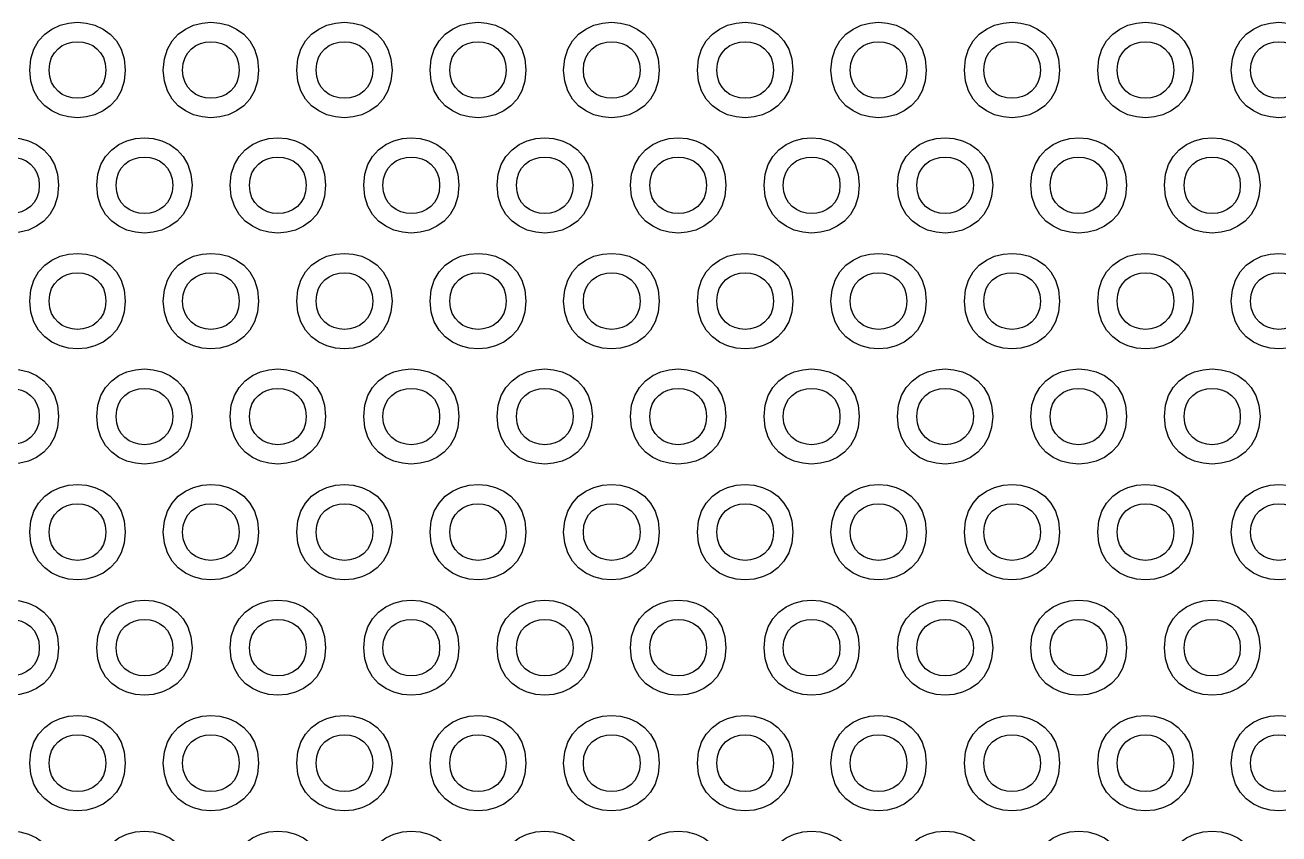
# Model space of a CAD drawing. Extents: x -12.2 to 12.2, y 340.7 to 359.5.
# Drawn here: x -0.829 to 0.359, y 355.262 to 356.029 of the extents above; entities that cross this region are included whole.
import ezdxf

# ---------------------------------------------------------------- set-up
doc = ezdxf.new("R2010")
doc.units = 0
doc.layers.get('0').update_dxf_attribs({"linetype": 'CONTINUOUS'})

msp = doc.modelspace()

# ---------------------------------------------------------------- linework, layer by layer
at = {"color": 5}
for points in [[(-0.75217, 355.986362), (-0.75217, 355.986362)], [(-0.733891, 355.986362), (-0.733891, 355.986362)], [(-0.625771, 355.986362), (-0.625771, 355.986362)], [(-0.607492, 355.986362), (-0.607492, 355.986362)], [(-0.499372, 355.986362), (-0.499372, 355.986362)], [(-0.481093, 355.986362), (-0.481093, 355.986362)], [(-0.372974, 355.986362), (-0.372974, 355.986362)], [(-0.354305, 355.986362), (-0.354305, 355.986362)], [(-0.246186, 355.986362), (-0.246186, 355.986362)], [(-0.227907, 355.986362), (-0.227907, 355.986362)], [(-0.119787, 355.986362), (-0.119787, 355.986362)], [(-0.101508, 355.986362), (-0.101508, 355.986362)], [(0.006612, 355.986362), (0.006612, 355.986362)], [(0.024891, 355.986362), (0.024891, 355.986362)], [(0.13301, 355.986362), (0.13301, 355.986362)], [(0.151289, 355.986362), (0.151289, 355.986362)], [(0.259409, 355.986362), (0.259409, 355.986362)], [(0.277688, 355.986362), (0.277688, 355.986362)], [(-0.815175, 355.877075), (-0.815175, 355.877075)], [(-0.796896, 355.877075), (-0.796896, 355.877075)], [(-0.688776, 355.877075), (-0.688776, 355.877075)], [(-0.670497, 355.877075), (-0.670497, 355.877075)], [(-0.562377, 355.877075), (-0.562377, 355.877075)], [(-0.544098, 355.877075), (-0.544098, 355.877075)], [(-0.435979, 355.877075), (-0.435979, 355.877075)], [(-0.417699, 355.877075), (-0.417699, 355.877075)], [(-0.30958, 355.877075), (-0.30958, 355.877075)], [(-0.2913, 355.877075), (-0.2913, 355.877075)], [(-0.183181, 355.877075), (-0.183181, 355.877075)], [(-0.164902, 355.877075), (-0.164902, 355.877075)], [(-0.056782, 355.877075), (-0.056782, 355.877075)], [(-0.038503, 355.877075), (-0.038503, 355.877075)], [(0.069617, 355.877075), (0.069617, 355.877075)], [(0.087896, 355.877075), (0.087896, 355.877075)], [(0.196015, 355.877075), (0.196015, 355.877075)], [(0.214683, 355.877075), (0.214683, 355.877075)], [(0.322414, 355.877075), (0.322414, 355.877075)], [(0.341082, 355.877075), (0.341082, 355.877075)], [(-0.75217, 355.7674), (-0.75217, 355.7674)], [(-0.733891, 355.7674), (-0.733891, 355.7674)], [(-0.625771, 355.7674), (-0.625771, 355.7674)], [(-0.607492, 355.7674), (-0.607492, 355.7674)], [(-0.499372, 355.7674), (-0.499372, 355.7674)], [(-0.481093, 355.7674), (-0.481093, 355.7674)], [(-0.372974, 355.7674), (-0.372974, 355.7674)], [(-0.354305, 355.7674), (-0.354305, 355.7674)], [(-0.246186, 355.7674), (-0.246186, 355.7674)], [(-0.227907, 355.7674), (-0.227907, 355.7674)], [(-0.119787, 355.7674), (-0.119787, 355.7674)], [(-0.101508, 355.7674), (-0.101508, 355.7674)], [(0.006612, 355.7674), (0.006612, 355.7674)], [(0.024891, 355.7674), (0.024891, 355.7674)], [(0.13301, 355.7674), (0.13301, 355.7674)], [(0.151289, 355.7674), (0.151289, 355.7674)], [(0.259409, 355.7674), (0.259409, 355.7674)], [(0.277688, 355.7674), (0.277688, 355.7674)], [(-0.815175, 355.658114), (-0.815175, 355.658114)], [(-0.796896, 355.658114), (-0.796896, 355.658114)], [(-0.688776, 355.658114), (-0.688776, 355.658114)], [(-0.670497, 355.658114), (-0.670497, 355.658114)], [(-0.562377, 355.658114), (-0.562377, 355.658114)], [(-0.544098, 355.658114), (-0.544098, 355.658114)], [(-0.435979, 355.658114), (-0.435979, 355.658114)], [(-0.417699, 355.658114), (-0.417699, 355.658114)], [(-0.30958, 355.658114), (-0.30958, 355.658114)], [(-0.2913, 355.658114), (-0.2913, 355.658114)], [(-0.183181, 355.658114), (-0.183181, 355.658114)], [(-0.164902, 355.658114), (-0.164902, 355.658114)], [(-0.056782, 355.658114), (-0.056782, 355.658114)], [(-0.038503, 355.658114), (-0.038503, 355.658114)], [(0.069617, 355.658114), (0.069617, 355.658114)], [(0.087896, 355.658114), (0.087896, 355.658114)], [(0.196015, 355.658114), (0.196015, 355.658114)], [(0.214683, 355.658114), (0.214683, 355.658114)], [(0.322414, 355.658114), (0.322414, 355.658114)], [(0.341082, 355.658114), (0.341082, 355.658114)], [(-0.75217, 355.548439), (-0.75217, 355.548439)], [(-0.733891, 355.548439), (-0.733891, 355.548439)], [(-0.625771, 355.548439), (-0.625771, 355.548439)], [(-0.607492, 355.548439), (-0.607492, 355.548439)], [(-0.499372, 355.548439), (-0.499372, 355.548439)], [(-0.481093, 355.548439), (-0.481093, 355.548439)], [(-0.372974, 355.548439), (-0.372974, 355.548439)], [(-0.354305, 355.548439), (-0.354305, 355.548439)], [(-0.246186, 355.548439), (-0.246186, 355.548439)], [(-0.227907, 355.548439), (-0.227907, 355.548439)], [(-0.119787, 355.548439), (-0.119787, 355.548439)], [(-0.101508, 355.548439), (-0.101508, 355.548439)], [(0.006612, 355.548439), (0.006612, 355.548439)], [(0.024891, 355.548439), (0.024891, 355.548439)], [(0.13301, 355.548439), (0.13301, 355.548439)], [(0.151289, 355.548439), (0.151289, 355.548439)], [(0.259409, 355.548439), (0.259409, 355.548439)], [(0.277688, 355.548439), (0.277688, 355.548439)], [(-0.815175, 355.438763), (-0.815175, 355.438763)], [(-0.796896, 355.438763), (-0.796896, 355.438763)], [(-0.688776, 355.438763), (-0.688776, 355.438763)], [(-0.670497, 355.438763), (-0.670497, 355.438763)], [(-0.562377, 355.438763), (-0.562377, 355.438763)], [(-0.544098, 355.438763), (-0.544098, 355.438763)], [(-0.435979, 355.438763), (-0.435979, 355.438763)], [(-0.417699, 355.438763), (-0.417699, 355.438763)], [(-0.30958, 355.438763), (-0.30958, 355.438763)], [(-0.2913, 355.438763), (-0.2913, 355.438763)], [(-0.183181, 355.438763), (-0.183181, 355.438763)], [(-0.164902, 355.438763), (-0.164902, 355.438763)], [(-0.056782, 355.438763), (-0.056782, 355.438763)], [(-0.038503, 355.438763), (-0.038503, 355.438763)], [(0.069617, 355.438763), (0.069617, 355.438763)], [(0.087896, 355.438763), (0.087896, 355.438763)], [(0.196015, 355.438763), (0.196015, 355.438763)], [(0.214683, 355.438763), (0.214683, 355.438763)], [(0.322414, 355.438763), (0.322414, 355.438763)], [(0.341082, 355.438763), (0.341082, 355.438763)], [(-0.75217, 355.329477), (-0.75217, 355.329477)], [(-0.733891, 355.329477), (-0.733891, 355.329477)], [(-0.625771, 355.329477), (-0.625771, 355.329477)], [(-0.607492, 355.329477), (-0.607492, 355.329477)], [(-0.499372, 355.329477), (-0.499372, 355.329477)], [(-0.481093, 355.329477), (-0.481093, 355.329477)], [(-0.372974, 355.329477), (-0.372974, 355.329477)], [(-0.354305, 355.329477), (-0.354305, 355.329477)], [(-0.246186, 355.329477), (-0.246186, 355.329477)], [(-0.227907, 355.329477), (-0.227907, 355.329477)], [(-0.119787, 355.329477), (-0.119787, 355.329477)], [(-0.101508, 355.329477), (-0.101508, 355.329477)], [(0.006612, 355.329477), (0.006612, 355.329477)], [(0.024891, 355.329477), (0.024891, 355.329477)], [(0.13301, 355.329477), (0.13301, 355.329477)], [(0.151289, 355.329477), (0.151289, 355.329477)], [(0.259409, 355.329477), (0.259409, 355.329477)], [(0.277688, 355.329477), (0.277688, 355.329477)]]:
    msp.add_lwpolyline(points, dxfattribs=at)
for points in [[(-1.429278, 355.754955), (-1.429278, 356.544461), (-0.789506, 357.184622), (0, 357.184622)], [(0, 357.184622), (0.789506, 357.184622), (1.429278, 356.544461), (1.429278, 355.754955)], [(-1.410999, 355.754955), (-1.410999, 356.534349), (-0.779394, 357.166343), (0, 357.166343)], [(0, 357.166343), (0.779394, 357.166343), (1.410999, 356.534349), (1.410999, 355.754955)], [(-0.82412, 355.986362), (-0.82412, 356.046644), (-0.733891, 356.046644), (-0.733891, 355.986362)], [(-0.697721, 355.986362), (-0.697721, 356.046644), (-0.607492, 356.046644), (-0.607492, 355.986362)], [(-0.571322, 355.986362), (-0.571322, 356.046644), (-0.481093, 356.046644), (-0.481093, 355.986362)], [(-0.444924, 355.986362), (-0.444924, 356.046644), (-0.354305, 356.046644), (-0.354305, 355.986362)], [(-0.318525, 355.986362), (-0.318525, 356.046644), (-0.227907, 356.046644), (-0.227907, 355.986362)], [(-0.191737, 355.986362), (-0.191737, 356.046644), (-0.101508, 356.046644), (-0.101508, 355.986362)], [(-0.065338, 355.986362), (-0.065338, 356.046644), (0.024891, 356.046644), (0.024891, 355.986362)], [(0.06106, 355.986362), (0.06106, 356.046644), (0.151289, 356.046644), (0.151289, 355.986362)], [(0.187459, 355.986362), (0.187459, 356.046644), (0.277688, 356.046644), (0.277688, 355.986362)], [(0.313858, 355.986362), (0.313858, 356.046644), (0.404087, 356.046644), (0.404087, 355.986362)], [(-0.805841, 355.986362), (-0.805841, 356.022142), (-0.75217, 356.022142), (-0.75217, 355.986362)], [(-0.679442, 355.986362), (-0.679442, 356.022142), (-0.625771, 356.022142), (-0.625771, 355.986362)], [(-0.553043, 355.986362), (-0.553043, 356.022142), (-0.499372, 356.022142), (-0.499372, 355.986362)], [(-0.426255, 355.986362), (-0.426255, 356.022142), (-0.372974, 356.022142), (-0.372974, 355.986362)], [(-0.299857, 355.986362), (-0.299857, 356.022142), (-0.246186, 356.022142), (-0.246186, 355.986362)], [(-0.173458, 355.986362), (-0.173458, 356.022142), (-0.119787, 356.022142), (-0.119787, 355.986362)], [(-0.047059, 355.986362), (-0.047059, 356.022142), (0.006612, 356.022142), (0.006612, 355.986362)], [(0.079339, 355.986362), (0.079339, 356.022142), (0.13301, 356.022142), (0.13301, 355.986362)], [(0.205738, 355.986362), (0.205738, 356.022142), (0.259409, 356.022142), (0.259409, 355.986362)], [(0.332137, 355.986362), (0.332137, 356.022142), (0.385808, 356.022142), (0.385808, 355.986362)], [(-0.733891, 355.986362), (-0.733891, 355.926079), (-0.82412, 355.926079), (-0.82412, 355.986362)], [(-0.75217, 355.986362), (-0.75217, 355.950581), (-0.805841, 355.950581), (-0.805841, 355.986362)], [(-0.607492, 355.986362), (-0.607492, 355.926079), (-0.697721, 355.926079), (-0.697721, 355.986362)], [(-0.625771, 355.986362), (-0.625771, 355.950581), (-0.679442, 355.950581), (-0.679442, 355.986362)], [(-0.481093, 355.986362), (-0.481093, 355.926079), (-0.571322, 355.926079), (-0.571322, 355.986362)], [(-0.499372, 355.986362), (-0.499372, 355.950581), (-0.553043, 355.950581), (-0.553043, 355.986362)], [(-0.354305, 355.986362), (-0.354305, 355.926079), (-0.444924, 355.926079), (-0.444924, 355.986362)], [(-0.372974, 355.986362), (-0.372974, 355.950581), (-0.426255, 355.950581), (-0.426255, 355.986362)], [(-0.227907, 355.986362), (-0.227907, 355.926079), (-0.318525, 355.926079), (-0.318525, 355.986362)], [(-0.246186, 355.986362), (-0.246186, 355.950581), (-0.299857, 355.950581), (-0.299857, 355.986362)], [(-0.101508, 355.986362), (-0.101508, 355.926079), (-0.191737, 355.926079), (-0.191737, 355.986362)], [(-0.119787, 355.986362), (-0.119787, 355.950581), (-0.173458, 355.950581), (-0.173458, 355.986362)], [(0.024891, 355.986362), (0.024891, 355.926079), (-0.065338, 355.926079), (-0.065338, 355.986362)], [(0.006612, 355.986362), (0.006612, 355.950581), (-0.047059, 355.950581), (-0.047059, 355.986362)], [(0.151289, 355.986362), (0.151289, 355.926079), (0.06106, 355.926079), (0.06106, 355.986362)], [(0.13301, 355.986362), (0.13301, 355.950581), (0.079339, 355.950581), (0.079339, 355.986362)], [(0.277688, 355.986362), (0.277688, 355.926079), (0.187459, 355.926079), (0.187459, 355.986362)], [(0.259409, 355.986362), (0.259409, 355.950581), (0.205738, 355.950581), (0.205738, 355.986362)], [(0.404087, 355.986362), (0.404087, 355.926079), (0.313858, 355.926079), (0.313858, 355.986362)], [(0.385808, 355.986362), (0.385808, 355.950581), (0.332137, 355.950581), (0.332137, 355.986362)], [(-0.887125, 355.877075), (-0.887125, 355.936969), (-0.796896, 355.936969), (-0.796896, 355.877075)], [(-0.760726, 355.877075), (-0.760726, 355.936969), (-0.670497, 355.936969), (-0.670497, 355.877075)], [(-0.634327, 355.877075), (-0.634327, 355.936969), (-0.544098, 355.936969), (-0.544098, 355.877075)], [(-0.507929, 355.877075), (-0.507929, 355.936969), (-0.417699, 355.936969), (-0.417699, 355.877075)], [(-0.38153, 355.877075), (-0.38153, 355.936969), (-0.2913, 355.936969), (-0.2913, 355.877075)], [(-0.255131, 355.877075), (-0.255131, 355.936969), (-0.164902, 355.936969), (-0.164902, 355.877075)], [(-0.128732, 355.877075), (-0.128732, 355.936969), (-0.038503, 355.936969), (-0.038503, 355.877075)], [(-0.002334, 355.877075), (-0.002334, 355.936969), (0.087896, 355.936969), (0.087896, 355.877075)], [(0.124065, 355.877075), (0.124065, 355.936969), (0.214683, 355.936969), (0.214683, 355.877075)], [(0.250464, 355.877075), (0.250464, 355.936969), (0.341082, 355.936969), (0.341082, 355.877075)], [(-0.868846, 355.877075), (-0.868846, 355.912856), (-0.815175, 355.912856), (-0.815175, 355.877075)], [(-0.742447, 355.877075), (-0.742447, 355.912856), (-0.688776, 355.912856), (-0.688776, 355.877075)], [(-0.616048, 355.877075), (-0.616048, 355.912856), (-0.562377, 355.912856), (-0.562377, 355.877075)], [(-0.489649, 355.877075), (-0.489649, 355.912856), (-0.435979, 355.912856), (-0.435979, 355.877075)], [(-0.36325, 355.877075), (-0.36325, 355.912856), (-0.30958, 355.912856), (-0.30958, 355.877075)], [(-0.236852, 355.877075), (-0.236852, 355.912856), (-0.183181, 355.912856), (-0.183181, 355.877075)], [(-0.110453, 355.877075), (-0.110453, 355.912856), (-0.056782, 355.912856), (-0.056782, 355.877075)], [(0.015946, 355.877075), (0.015946, 355.912856), (0.069617, 355.912856), (0.069617, 355.877075)], [(0.142344, 355.877075), (0.142344, 355.912856), (0.196015, 355.912856), (0.196015, 355.877075)], [(0.269132, 355.877075), (0.269132, 355.912856), (0.322414, 355.912856), (0.322414, 355.877075)], [(-0.796896, 355.877075), (-0.796896, 355.816793), (-0.887125, 355.816793), (-0.887125, 355.877075)], [(-0.815175, 355.877075), (-0.815175, 355.841295), (-0.868846, 355.841295), (-0.868846, 355.877075)], [(-0.670497, 355.877075), (-0.670497, 355.816793), (-0.760726, 355.816793), (-0.760726, 355.877075)], [(-0.688776, 355.877075), (-0.688776, 355.841295), (-0.742447, 355.841295), (-0.742447, 355.877075)], [(-0.544098, 355.877075), (-0.544098, 355.816793), (-0.634327, 355.816793), (-0.634327, 355.877075)], [(-0.562377, 355.877075), (-0.562377, 355.841295), (-0.616048, 355.841295), (-0.616048, 355.877075)], [(-0.417699, 355.877075), (-0.417699, 355.816793), (-0.507929, 355.816793), (-0.507929, 355.877075)], [(-0.435979, 355.877075), (-0.435979, 355.841295), (-0.489649, 355.841295), (-0.489649, 355.877075)], [(-0.2913, 355.877075), (-0.2913, 355.816793), (-0.38153, 355.816793), (-0.38153, 355.877075)], [(-0.30958, 355.877075), (-0.30958, 355.841295), (-0.36325, 355.841295), (-0.36325, 355.877075)], [(-0.164902, 355.877075), (-0.164902, 355.816793), (-0.255131, 355.816793), (-0.255131, 355.877075)], [(-0.183181, 355.877075), (-0.183181, 355.841295), (-0.236852, 355.841295), (-0.236852, 355.877075)], [(-0.038503, 355.877075), (-0.038503, 355.816793), (-0.128732, 355.816793), (-0.128732, 355.877075)], [(-0.056782, 355.877075), (-0.056782, 355.841295), (-0.110453, 355.841295), (-0.110453, 355.877075)], [(0.087896, 355.877075), (0.087896, 355.816793), (-0.002334, 355.816793), (-0.002334, 355.877075)], [(0.069617, 355.877075), (0.069617, 355.841295), (0.015946, 355.841295), (0.015946, 355.877075)], [(0.214683, 355.877075), (0.214683, 355.816793), (0.124065, 355.816793), (0.124065, 355.877075)], [(0.196015, 355.877075), (0.196015, 355.841295), (0.142344, 355.841295), (0.142344, 355.877075)], [(0.341082, 355.877075), (0.341082, 355.816793), (0.250464, 355.816793), (0.250464, 355.877075)], [(0.322414, 355.877075), (0.322414, 355.841295), (0.269132, 355.841295), (0.269132, 355.877075)], [(-0.82412, 355.7674), (-0.82412, 355.827683), (-0.733891, 355.827683), (-0.733891, 355.7674)], [(-0.697721, 355.7674), (-0.697721, 355.827683), (-0.607492, 355.827683), (-0.607492, 355.7674)], [(-0.571322, 355.7674), (-0.571322, 355.827683), (-0.481093, 355.827683), (-0.481093, 355.7674)], [(-0.444924, 355.7674), (-0.444924, 355.827683), (-0.354305, 355.827683), (-0.354305, 355.7674)], [(-0.318525, 355.7674), (-0.318525, 355.827683), (-0.227907, 355.827683), (-0.227907, 355.7674)], [(-0.191737, 355.7674), (-0.191737, 355.827683), (-0.101508, 355.827683), (-0.101508, 355.7674)], [(-0.065338, 355.7674), (-0.065338, 355.827683), (0.024891, 355.827683), (0.024891, 355.7674)], [(0.06106, 355.7674), (0.06106, 355.827683), (0.151289, 355.827683), (0.151289, 355.7674)], [(0.187459, 355.7674), (0.187459, 355.827683), (0.277688, 355.827683), (0.277688, 355.7674)], [(0.313858, 355.7674), (0.313858, 355.827683), (0.404087, 355.827683), (0.404087, 355.7674)], [(-0.805841, 355.7674), (-0.805841, 355.803181), (-0.75217, 355.803181), (-0.75217, 355.7674)], [(-0.679442, 355.7674), (-0.679442, 355.803181), (-0.625771, 355.803181), (-0.625771, 355.7674)], [(-0.553043, 355.7674), (-0.553043, 355.803181), (-0.499372, 355.803181), (-0.499372, 355.7674)], [(-0.426255, 355.7674), (-0.426255, 355.803181), (-0.372974, 355.803181), (-0.372974, 355.7674)], [(-0.299857, 355.7674), (-0.299857, 355.803181), (-0.246186, 355.803181), (-0.246186, 355.7674)], [(-0.173458, 355.7674), (-0.173458, 355.803181), (-0.119787, 355.803181), (-0.119787, 355.7674)], [(-0.047059, 355.7674), (-0.047059, 355.803181), (0.006612, 355.803181), (0.006612, 355.7674)], [(0.079339, 355.7674), (0.079339, 355.803181), (0.13301, 355.803181), (0.13301, 355.7674)], [(0.205738, 355.7674), (0.205738, 355.803181), (0.259409, 355.803181), (0.259409, 355.7674)], [(0.332137, 355.7674), (0.332137, 355.803181), (0.385808, 355.803181), (0.385808, 355.7674)], [(-0.733891, 355.7674), (-0.733891, 355.707118), (-0.82412, 355.707118), (-0.82412, 355.7674)], [(-0.75217, 355.7674), (-0.75217, 355.73162), (-0.805841, 355.73162), (-0.805841, 355.7674)], [(-0.607492, 355.7674), (-0.607492, 355.707118), (-0.697721, 355.707118), (-0.697721, 355.7674)], [(-0.625771, 355.7674), (-0.625771, 355.73162), (-0.679442, 355.73162), (-0.679442, 355.7674)], [(-0.481093, 355.7674), (-0.481093, 355.707118), (-0.571322, 355.707118), (-0.571322, 355.7674)], [(-0.499372, 355.7674), (-0.499372, 355.73162), (-0.553043, 355.73162), (-0.553043, 355.7674)], [(-0.354305, 355.7674), (-0.354305, 355.707118), (-0.444924, 355.707118), (-0.444924, 355.7674)], [(-0.372974, 355.7674), (-0.372974, 355.73162), (-0.426255, 355.73162), (-0.426255, 355.7674)], [(-0.227907, 355.7674), (-0.227907, 355.707118), (-0.318525, 355.707118), (-0.318525, 355.7674)], [(-0.246186, 355.7674), (-0.246186, 355.73162), (-0.299857, 355.73162), (-0.299857, 355.7674)], [(-0.101508, 355.7674), (-0.101508, 355.707118), (-0.191737, 355.707118), (-0.191737, 355.7674)], [(-0.119787, 355.7674), (-0.119787, 355.73162), (-0.173458, 355.73162), (-0.173458, 355.7674)], [(0.024891, 355.7674), (0.024891, 355.707118), (-0.065338, 355.707118), (-0.065338, 355.7674)], [(0.006612, 355.7674), (0.006612, 355.73162), (-0.047059, 355.73162), (-0.047059, 355.7674)], [(0.151289, 355.7674), (0.151289, 355.707118), (0.06106, 355.707118), (0.06106, 355.7674)], [(0.13301, 355.7674), (0.13301, 355.73162), (0.079339, 355.73162), (0.079339, 355.7674)], [(0.277688, 355.7674), (0.277688, 355.707118), (0.187459, 355.707118), (0.187459, 355.7674)], [(0.259409, 355.7674), (0.259409, 355.73162), (0.205738, 355.73162), (0.205738, 355.7674)], [(0.404087, 355.7674), (0.404087, 355.707118), (0.313858, 355.707118), (0.313858, 355.7674)], [(0.385808, 355.7674), (0.385808, 355.73162), (0.332137, 355.73162), (0.332137, 355.7674)], [(0, 354.325676), (-0.789506, 354.325676), (-1.429278, 354.965449), (-1.429278, 355.754955)], [(0, 354.343956), (-0.779394, 354.343956), (-1.410999, 354.97556), (-1.410999, 355.754955)], [(1.410999, 355.754955), (1.410999, 354.97556), (0.779394, 354.343956), (0, 354.343956)], [(1.429278, 355.754955), (1.429278, 354.965449), (0.789506, 354.325676), (0, 354.325676)], [(-0.887125, 355.658114), (-0.887125, 355.718008), (-0.796896, 355.718008), (-0.796896, 355.658114)], [(-0.760726, 355.658114), (-0.760726, 355.718008), (-0.670497, 355.718008), (-0.670497, 355.658114)], [(-0.634327, 355.658114), (-0.634327, 355.718008), (-0.544098, 355.718008), (-0.544098, 355.658114)], [(-0.507929, 355.658114), (-0.507929, 355.718008), (-0.417699, 355.718008), (-0.417699, 355.658114)], [(-0.38153, 355.658114), (-0.38153, 355.718008), (-0.2913, 355.718008), (-0.2913, 355.658114)], [(-0.255131, 355.658114), (-0.255131, 355.718008), (-0.164902, 355.718008), (-0.164902, 355.658114)], [(-0.128732, 355.658114), (-0.128732, 355.718008), (-0.038503, 355.718008), (-0.038503, 355.658114)], [(-0.002334, 355.658114), (-0.002334, 355.718008), (0.087896, 355.718008), (0.087896, 355.658114)], [(0.124065, 355.658114), (0.124065, 355.718008), (0.214683, 355.718008), (0.214683, 355.658114)], [(0.250464, 355.658114), (0.250464, 355.718008), (0.341082, 355.718008), (0.341082, 355.658114)], [(-0.868846, 355.658114), (-0.868846, 355.693506), (-0.815175, 355.693506), (-0.815175, 355.658114)], [(-0.742447, 355.658114), (-0.742447, 355.693506), (-0.688776, 355.693506), (-0.688776, 355.658114)], [(-0.616048, 355.658114), (-0.616048, 355.693506), (-0.562377, 355.693506), (-0.562377, 355.658114)], [(-0.489649, 355.658114), (-0.489649, 355.693506), (-0.435979, 355.693506), (-0.435979, 355.658114)], [(-0.36325, 355.658114), (-0.36325, 355.693506), (-0.30958, 355.693506), (-0.30958, 355.658114)], [(-0.236852, 355.658114), (-0.236852, 355.693506), (-0.183181, 355.693506), (-0.183181, 355.658114)], [(-0.110453, 355.658114), (-0.110453, 355.693506), (-0.056782, 355.693506), (-0.056782, 355.658114)], [(0.015946, 355.658114), (0.015946, 355.693506), (0.069617, 355.693506), (0.069617, 355.658114)], [(0.142344, 355.658114), (0.142344, 355.693506), (0.196015, 355.693506), (0.196015, 355.658114)], [(0.269132, 355.658114), (0.269132, 355.693506), (0.322414, 355.693506), (0.322414, 355.658114)], [(-0.796896, 355.658114), (-0.796896, 355.597831), (-0.887125, 355.597831), (-0.887125, 355.658114)], [(-0.815175, 355.658114), (-0.815175, 355.622333), (-0.868846, 355.622333), (-0.868846, 355.658114)], [(-0.670497, 355.658114), (-0.670497, 355.597831), (-0.760726, 355.597831), (-0.760726, 355.658114)], [(-0.688776, 355.658114), (-0.688776, 355.622333), (-0.742447, 355.622333), (-0.742447, 355.658114)], [(-0.544098, 355.658114), (-0.544098, 355.597831), (-0.634327, 355.597831), (-0.634327, 355.658114)], [(-0.562377, 355.658114), (-0.562377, 355.622333), (-0.616048, 355.622333), (-0.616048, 355.658114)], [(-0.417699, 355.658114), (-0.417699, 355.597831), (-0.507929, 355.597831), (-0.507929, 355.658114)], [(-0.435979, 355.658114), (-0.435979, 355.622333), (-0.489649, 355.622333), (-0.489649, 355.658114)], [(-0.2913, 355.658114), (-0.2913, 355.597831), (-0.38153, 355.597831), (-0.38153, 355.658114)], [(-0.30958, 355.658114), (-0.30958, 355.622333), (-0.36325, 355.622333), (-0.36325, 355.658114)], [(-0.164902, 355.658114), (-0.164902, 355.597831), (-0.255131, 355.597831), (-0.255131, 355.658114)], [(-0.183181, 355.658114), (-0.183181, 355.622333), (-0.236852, 355.622333), (-0.236852, 355.658114)], [(-0.038503, 355.658114), (-0.038503, 355.597831), (-0.128732, 355.597831), (-0.128732, 355.658114)], [(-0.056782, 355.658114), (-0.056782, 355.622333), (-0.110453, 355.622333), (-0.110453, 355.658114)], [(0.087896, 355.658114), (0.087896, 355.597831), (-0.002334, 355.597831), (-0.002334, 355.658114)], [(0.069617, 355.658114), (0.069617, 355.622333), (0.015946, 355.622333), (0.015946, 355.658114)], [(0.214683, 355.658114), (0.214683, 355.597831), (0.124065, 355.597831), (0.124065, 355.658114)], [(0.196015, 355.658114), (0.196015, 355.622333), (0.142344, 355.622333), (0.142344, 355.658114)], [(0.341082, 355.658114), (0.341082, 355.597831), (0.250464, 355.597831), (0.250464, 355.658114)], [(0.322414, 355.658114), (0.322414, 355.622333), (0.269132, 355.622333), (0.269132, 355.658114)], [(-0.82412, 355.548439), (-0.82412, 355.608721), (-0.733891, 355.608721), (-0.733891, 355.548439)], [(-0.697721, 355.548439), (-0.697721, 355.608721), (-0.607492, 355.608721), (-0.607492, 355.548439)], [(-0.571322, 355.548439), (-0.571322, 355.608721), (-0.481093, 355.608721), (-0.481093, 355.548439)], [(-0.444924, 355.548439), (-0.444924, 355.608721), (-0.354305, 355.608721), (-0.354305, 355.548439)], [(-0.318525, 355.548439), (-0.318525, 355.608721), (-0.227907, 355.608721), (-0.227907, 355.548439)], [(-0.191737, 355.548439), (-0.191737, 355.608721), (-0.101508, 355.608721), (-0.101508, 355.548439)], [(-0.065338, 355.548439), (-0.065338, 355.608721), (0.024891, 355.608721), (0.024891, 355.548439)], [(0.06106, 355.548439), (0.06106, 355.608721), (0.151289, 355.608721), (0.151289, 355.548439)], [(0.187459, 355.548439), (0.187459, 355.608721), (0.277688, 355.608721), (0.277688, 355.548439)], [(0.313858, 355.548439), (0.313858, 355.608721), (0.404087, 355.608721), (0.404087, 355.548439)], [(-0.805841, 355.548439), (-0.805841, 355.584219), (-0.75217, 355.584219), (-0.75217, 355.548439)], [(-0.679442, 355.548439), (-0.679442, 355.584219), (-0.625771, 355.584219), (-0.625771, 355.548439)], [(-0.553043, 355.548439), (-0.553043, 355.584219), (-0.499372, 355.584219), (-0.499372, 355.548439)], [(-0.426255, 355.548439), (-0.426255, 355.584219), (-0.372974, 355.584219), (-0.372974, 355.548439)], [(-0.299857, 355.548439), (-0.299857, 355.584219), (-0.246186, 355.584219), (-0.246186, 355.548439)], [(-0.173458, 355.548439), (-0.173458, 355.584219), (-0.119787, 355.584219), (-0.119787, 355.548439)], [(-0.047059, 355.548439), (-0.047059, 355.584219), (0.006612, 355.584219), (0.006612, 355.548439)], [(0.079339, 355.548439), (0.079339, 355.584219), (0.13301, 355.584219), (0.13301, 355.548439)], [(0.205738, 355.548439), (0.205738, 355.584219), (0.259409, 355.584219), (0.259409, 355.548439)], [(0.332137, 355.548439), (0.332137, 355.584219), (0.385808, 355.584219), (0.385808, 355.548439)], [(-0.733891, 355.548439), (-0.733891, 355.488156), (-0.82412, 355.488156), (-0.82412, 355.548439)], [(-0.75217, 355.548439), (-0.75217, 355.512658), (-0.805841, 355.512658), (-0.805841, 355.548439)], [(-0.607492, 355.548439), (-0.607492, 355.488156), (-0.697721, 355.488156), (-0.697721, 355.548439)], [(-0.625771, 355.548439), (-0.625771, 355.512658), (-0.679442, 355.512658), (-0.679442, 355.548439)], [(-0.481093, 355.548439), (-0.481093, 355.488156), (-0.571322, 355.488156), (-0.571322, 355.548439)], [(-0.499372, 355.548439), (-0.499372, 355.512658), (-0.553043, 355.512658), (-0.553043, 355.548439)], [(-0.354305, 355.548439), (-0.354305, 355.488156), (-0.444924, 355.488156), (-0.444924, 355.548439)], [(-0.372974, 355.548439), (-0.372974, 355.512658), (-0.426255, 355.512658), (-0.426255, 355.548439)], [(-0.227907, 355.548439), (-0.227907, 355.488156), (-0.318525, 355.488156), (-0.318525, 355.548439)], [(-0.246186, 355.548439), (-0.246186, 355.512658), (-0.299857, 355.512658), (-0.299857, 355.548439)], [(-0.101508, 355.548439), (-0.101508, 355.488156), (-0.191737, 355.488156), (-0.191737, 355.548439)], [(-0.119787, 355.548439), (-0.119787, 355.512658), (-0.173458, 355.512658), (-0.173458, 355.548439)], [(0.024891, 355.548439), (0.024891, 355.488156), (-0.065338, 355.488156), (-0.065338, 355.548439)], [(0.006612, 355.548439), (0.006612, 355.512658), (-0.047059, 355.512658), (-0.047059, 355.548439)], [(0.151289, 355.548439), (0.151289, 355.488156), (0.06106, 355.488156), (0.06106, 355.548439)], [(0.13301, 355.548439), (0.13301, 355.512658), (0.079339, 355.512658), (0.079339, 355.548439)], [(0.277688, 355.548439), (0.277688, 355.488156), (0.187459, 355.488156), (0.187459, 355.548439)], [(0.259409, 355.548439), (0.259409, 355.512658), (0.205738, 355.512658), (0.205738, 355.548439)], [(0.404087, 355.548439), (0.404087, 355.488156), (0.313858, 355.488156), (0.313858, 355.548439)], [(0.385808, 355.548439), (0.385808, 355.512658), (0.332137, 355.512658), (0.332137, 355.548439)], [(-0.887125, 355.438763), (-0.887125, 355.499046), (-0.796896, 355.499046), (-0.796896, 355.438763)], [(-0.760726, 355.438763), (-0.760726, 355.499046), (-0.670497, 355.499046), (-0.670497, 355.438763)], [(-0.634327, 355.438763), (-0.634327, 355.499046), (-0.544098, 355.499046), (-0.544098, 355.438763)], [(-0.507929, 355.438763), (-0.507929, 355.499046), (-0.417699, 355.499046), (-0.417699, 355.438763)], [(-0.38153, 355.438763), (-0.38153, 355.499046), (-0.2913, 355.499046), (-0.2913, 355.438763)], [(-0.255131, 355.438763), (-0.255131, 355.499046), (-0.164902, 355.499046), (-0.164902, 355.438763)], [(-0.128732, 355.438763), (-0.128732, 355.499046), (-0.038503, 355.499046), (-0.038503, 355.438763)], [(-0.002334, 355.438763), (-0.002334, 355.499046), (0.087896, 355.499046), (0.087896, 355.438763)], [(0.124065, 355.438763), (0.124065, 355.499046), (0.214683, 355.499046), (0.214683, 355.438763)], [(0.250464, 355.438763), (0.250464, 355.499046), (0.341082, 355.499046), (0.341082, 355.438763)], [(-0.868846, 355.438763), (-0.868846, 355.474544), (-0.815175, 355.474544), (-0.815175, 355.438763)], [(-0.742447, 355.438763), (-0.742447, 355.474544), (-0.688776, 355.474544), (-0.688776, 355.438763)], [(-0.616048, 355.438763), (-0.616048, 355.474544), (-0.562377, 355.474544), (-0.562377, 355.438763)], [(-0.489649, 355.438763), (-0.489649, 355.474544), (-0.435979, 355.474544), (-0.435979, 355.438763)], [(-0.36325, 355.438763), (-0.36325, 355.474544), (-0.30958, 355.474544), (-0.30958, 355.438763)], [(-0.236852, 355.438763), (-0.236852, 355.474544), (-0.183181, 355.474544), (-0.183181, 355.438763)], [(-0.110453, 355.438763), (-0.110453, 355.474544), (-0.056782, 355.474544), (-0.056782, 355.438763)], [(0.015946, 355.438763), (0.015946, 355.474544), (0.069617, 355.474544), (0.069617, 355.438763)], [(0.142344, 355.438763), (0.142344, 355.474544), (0.196015, 355.474544), (0.196015, 355.438763)], [(0.269132, 355.438763), (0.269132, 355.474544), (0.322414, 355.474544), (0.322414, 355.438763)], [(-0.796896, 355.438763), (-0.796896, 355.37887), (-0.887125, 355.37887), (-0.887125, 355.438763)], [(-0.815175, 355.438763), (-0.815175, 355.403372), (-0.868846, 355.403372), (-0.868846, 355.438763)], [(-0.670497, 355.438763), (-0.670497, 355.37887), (-0.760726, 355.37887), (-0.760726, 355.438763)], [(-0.688776, 355.438763), (-0.688776, 355.403372), (-0.742447, 355.403372), (-0.742447, 355.438763)], [(-0.544098, 355.438763), (-0.544098, 355.37887), (-0.634327, 355.37887), (-0.634327, 355.438763)], [(-0.562377, 355.438763), (-0.562377, 355.403372), (-0.616048, 355.403372), (-0.616048, 355.438763)], [(-0.417699, 355.438763), (-0.417699, 355.37887), (-0.507929, 355.37887), (-0.507929, 355.438763)], [(-0.435979, 355.438763), (-0.435979, 355.403372), (-0.489649, 355.403372), (-0.489649, 355.438763)], [(-0.2913, 355.438763), (-0.2913, 355.37887), (-0.38153, 355.37887), (-0.38153, 355.438763)], [(-0.30958, 355.438763), (-0.30958, 355.403372), (-0.36325, 355.403372), (-0.36325, 355.438763)], [(-0.164902, 355.438763), (-0.164902, 355.37887), (-0.255131, 355.37887), (-0.255131, 355.438763)], [(-0.183181, 355.438763), (-0.183181, 355.403372), (-0.236852, 355.403372), (-0.236852, 355.438763)], [(-0.038503, 355.438763), (-0.038503, 355.37887), (-0.128732, 355.37887), (-0.128732, 355.438763)], [(-0.056782, 355.438763), (-0.056782, 355.403372), (-0.110453, 355.403372), (-0.110453, 355.438763)], [(0.087896, 355.438763), (0.087896, 355.37887), (-0.002334, 355.37887), (-0.002334, 355.438763)], [(0.069617, 355.438763), (0.069617, 355.403372), (0.015946, 355.403372), (0.015946, 355.438763)], [(0.214683, 355.438763), (0.214683, 355.37887), (0.124065, 355.37887), (0.124065, 355.438763)], [(0.196015, 355.438763), (0.196015, 355.403372), (0.142344, 355.403372), (0.142344, 355.438763)], [(0.341082, 355.438763), (0.341082, 355.37887), (0.250464, 355.37887), (0.250464, 355.438763)], [(0.322414, 355.438763), (0.322414, 355.403372), (0.269132, 355.403372), (0.269132, 355.438763)], [(-0.82412, 355.329477), (-0.82412, 355.38976), (-0.733891, 355.38976), (-0.733891, 355.329477)], [(-0.697721, 355.329477), (-0.697721, 355.38976), (-0.607492, 355.38976), (-0.607492, 355.329477)], [(-0.571322, 355.329477), (-0.571322, 355.38976), (-0.481093, 355.38976), (-0.481093, 355.329477)], [(-0.444924, 355.329477), (-0.444924, 355.38976), (-0.354305, 355.38976), (-0.354305, 355.329477)], [(-0.318525, 355.329477), (-0.318525, 355.38976), (-0.227907, 355.38976), (-0.227907, 355.329477)], [(-0.191737, 355.329477), (-0.191737, 355.38976), (-0.101508, 355.38976), (-0.101508, 355.329477)], [(-0.065338, 355.329477), (-0.065338, 355.38976), (0.024891, 355.38976), (0.024891, 355.329477)], [(0.06106, 355.329477), (0.06106, 355.38976), (0.151289, 355.38976), (0.151289, 355.329477)], [(0.187459, 355.329477), (0.187459, 355.38976), (0.277688, 355.38976), (0.277688, 355.329477)], [(0.313858, 355.329477), (0.313858, 355.38976), (0.404087, 355.38976), (0.404087, 355.329477)], [(-0.805841, 355.329477), (-0.805841, 355.365258), (-0.75217, 355.365258), (-0.75217, 355.329477)], [(-0.679442, 355.329477), (-0.679442, 355.365258), (-0.625771, 355.365258), (-0.625771, 355.329477)], [(-0.553043, 355.329477), (-0.553043, 355.365258), (-0.499372, 355.365258), (-0.499372, 355.329477)], [(-0.426255, 355.329477), (-0.426255, 355.365258), (-0.372974, 355.365258), (-0.372974, 355.329477)], [(-0.299857, 355.329477), (-0.299857, 355.365258), (-0.246186, 355.365258), (-0.246186, 355.329477)], [(-0.173458, 355.329477), (-0.173458, 355.365258), (-0.119787, 355.365258), (-0.119787, 355.329477)], [(-0.047059, 355.329477), (-0.047059, 355.365258), (0.006612, 355.365258), (0.006612, 355.329477)], [(0.079339, 355.329477), (0.079339, 355.365258), (0.13301, 355.365258), (0.13301, 355.329477)], [(0.205738, 355.329477), (0.205738, 355.365258), (0.259409, 355.365258), (0.259409, 355.329477)], [(0.332137, 355.329477), (0.332137, 355.365258), (0.385808, 355.365258), (0.385808, 355.329477)], [(-0.733891, 355.329477), (-0.733891, 355.269195), (-0.82412, 355.269195), (-0.82412, 355.329477)], [(-0.75217, 355.329477), (-0.75217, 355.293697), (-0.805841, 355.293697), (-0.805841, 355.329477)], [(-0.607492, 355.329477), (-0.607492, 355.269195), (-0.697721, 355.269195), (-0.697721, 355.329477)], [(-0.625771, 355.329477), (-0.625771, 355.293697), (-0.679442, 355.293697), (-0.679442, 355.329477)], [(-0.481093, 355.329477), (-0.481093, 355.269195), (-0.571322, 355.269195), (-0.571322, 355.329477)], [(-0.499372, 355.329477), (-0.499372, 355.293697), (-0.553043, 355.293697), (-0.553043, 355.329477)], [(-0.354305, 355.329477), (-0.354305, 355.269195), (-0.444924, 355.269195), (-0.444924, 355.329477)], [(-0.372974, 355.329477), (-0.372974, 355.293697), (-0.426255, 355.293697), (-0.426255, 355.329477)], [(-0.227907, 355.329477), (-0.227907, 355.269195), (-0.318525, 355.269195), (-0.318525, 355.329477)], [(-0.246186, 355.329477), (-0.246186, 355.293697), (-0.299857, 355.293697), (-0.299857, 355.329477)], [(-0.101508, 355.329477), (-0.101508, 355.269195), (-0.191737, 355.269195), (-0.191737, 355.329477)], [(-0.119787, 355.329477), (-0.119787, 355.293697), (-0.173458, 355.293697), (-0.173458, 355.329477)], [(0.024891, 355.329477), (0.024891, 355.269195), (-0.065338, 355.269195), (-0.065338, 355.329477)], [(0.006612, 355.329477), (0.006612, 355.293697), (-0.047059, 355.293697), (-0.047059, 355.329477)], [(0.151289, 355.329477), (0.151289, 355.269195), (0.06106, 355.269195), (0.06106, 355.329477)], [(0.13301, 355.329477), (0.13301, 355.293697), (0.079339, 355.293697), (0.079339, 355.329477)], [(0.277688, 355.329477), (0.277688, 355.269195), (0.187459, 355.269195), (0.187459, 355.329477)], [(0.259409, 355.329477), (0.259409, 355.293697), (0.205738, 355.293697), (0.205738, 355.329477)], [(0.404087, 355.329477), (0.404087, 355.269195), (0.313858, 355.269195), (0.313858, 355.329477)], [(0.385808, 355.329477), (0.385808, 355.293697), (0.332137, 355.293697), (0.332137, 355.329477)], [(-0.887125, 355.219802), (-0.887125, 355.280084), (-0.796896, 355.280084), (-0.796896, 355.219802)], [(-0.760726, 355.219802), (-0.760726, 355.280084), (-0.670497, 355.280084), (-0.670497, 355.219802)], [(-0.634327, 355.219802), (-0.634327, 355.280084), (-0.544098, 355.280084), (-0.544098, 355.219802)], [(-0.507929, 355.219802), (-0.507929, 355.280084), (-0.417699, 355.280084), (-0.417699, 355.219802)], [(-0.38153, 355.219802), (-0.38153, 355.280084), (-0.2913, 355.280084), (-0.2913, 355.219802)], [(-0.255131, 355.219802), (-0.255131, 355.280084), (-0.164902, 355.280084), (-0.164902, 355.219802)], [(-0.128732, 355.219802), (-0.128732, 355.280084), (-0.038503, 355.280084), (-0.038503, 355.219802)], [(-0.002334, 355.219802), (-0.002334, 355.280084), (0.087896, 355.280084), (0.087896, 355.219802)], [(0.124065, 355.219802), (0.124065, 355.280084), (0.214683, 355.280084), (0.214683, 355.219802)], [(0.250464, 355.219802), (0.250464, 355.280084), (0.341082, 355.280084), (0.341082, 355.219802)]]:
    msp.add_open_spline(points, degree=3, dxfattribs=at)

doc.saveas('drawing.dxf')
